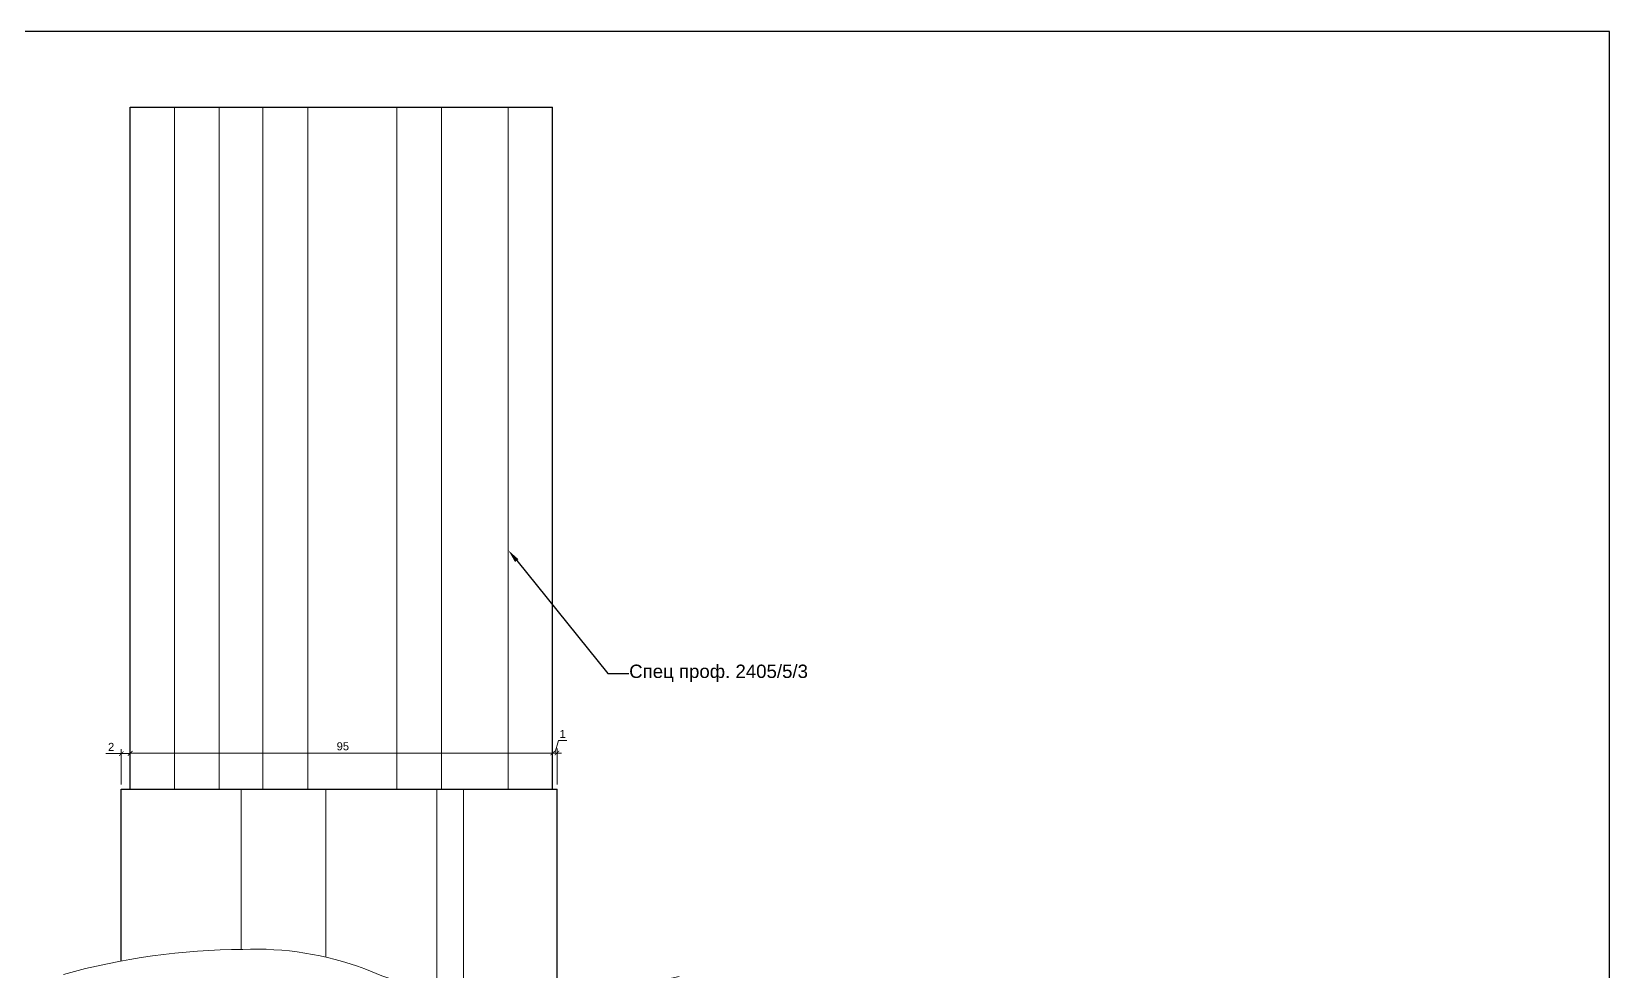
# Model space of a CAD drawing. Header units: millimetres. Extents: x 111 to 681, y -17154 to -16774.
# Drawn here: x 325.9 to 680.8, y -16985.8 to -16774.5 of the extents above; entities that cross this region are included whole.
import ezdxf
from ezdxf import colors
from ezdxf.entities.mleader import LeaderData, LeaderLine
from ezdxf.math import Vec2, Vec3

# ---------------------------------------------------------------- set-up
doc = ezdxf.new("R2010")
doc.units = ezdxf.units.MM
doc.layers.add('линия 15', color=7, linetype='Continuous', lineweight=15)
doc.layers.add('тонкие_Ном._пера__21', color=7, linetype='Continuous', lineweight=5)
doc.styles.get("Standard").update_dxf_attribs({"font": 'arial.ttf'})
doc.dimstyles.new('M_1', dxfattribs={"dimtxt": 1.8, "dimasz": 1, "dimexe": 1, "dimexo": 1, "dimgap": 0.6, "dimtad": 1, "dimdec": 0, "dimdsep": 46, "dimtxsty": 'Standard', "dimblk": 'ARCHTICK', "dimcen": -5, "dimclrd": 7, "dimclre": 7, "dimclrt": 7, "dimadec": 0, "dimazin": 0, "dimtfac": 1, "dimtdec": 0, "dimtmove": 0, "dimatfit": 3, "dimfxl": 1, "dimtolj": 1, "dimtzin": 0, "dimlwd": 5, "dimlwe": 5, "dimarcsym": 0})

# ---------------------------------------------------------------- blocks, each defined once
blk = doc.blocks.new('_ArchTick')
at = {"color": 0, "linetype": 'ByBlock', "const_width": 0.15}
blk.add_lwpolyline([(-0.5, -0.5), (0.5, 0.5)], dxfattribs=at)
blk = doc.blocks.new('*D40')
at = {"layer": 'Defpoints', "color": 0, "ltscale": 1000, "transparency": 16777216}
for p in [(348.1, -16936.8), (346.1, -16944.78), (348.1, -16944.78)]:
    blk.add_point(p, dxfattribs=at)
at = {"layer": 'линия 15', "color": 7, "lineweight": 5, "ltscale": 1000, "transparency": 16777216}
for p, q in [((346.1, -16936.8), (342.62, -16936.8)), ((346.1, -16943.78), (346.1, -16935.8)), ((348.1, -16936.8), (346.1, -16936.8)), ((348.1, -16943.78), (348.1, -16935.8))]:
    blk.add_line(p, q, dxfattribs=at)
at = {"layer": 'линия 15', "color": 7, "lineweight": 5, "ltscale": 1000, "transparency": 16777216, "rotation": 180}
blk.add_blockref('_ArchTick', (346.1, -16936.8), dxfattribs=at)
at = {"layer": 'линия 15', "color": 7, "lineweight": 5, "ltscale": 1000, "transparency": 16777216}
blk.add_blockref('_ArchTick', (348.1, -16936.8), dxfattribs=at)
at = {"layer": 'линия 15', "color": 7, "ltscale": 1000, "transparency": 16777216, "insert": (343.82, -16935.29), "char_height": 1.8, "attachment_point": 5}
blk.add_mtext('\\A1;2', dxfattribs=at)
blk = doc.blocks.new('*D39')
at = {"layer": 'Defpoints', "color": 0, "ltscale": 1000, "transparency": 16777216}
for p in [(444.1, -16936.69), (443.1, -16944.78), (444.1, -16944.78)]:
    blk.add_point(p, dxfattribs=at)
at = {"layer": 'линия 15', "color": 7, "lineweight": 5, "ltscale": 1000, "transparency": 16777216}
for p, q in [((443.6, -16936.69), (444.44, -16933.89)), ((444.44, -16933.89), (446.3, -16933.89)), ((443.1, -16936.69), (442.1, -16936.69)), ((443.1, -16943.78), (443.1, -16935.69)), ((443.1, -16936.69), (444.1, -16936.69)), ((443.1, -16936.69), (444.1, -16936.69)), ((444.1, -16943.78), (444.1, -16935.69)), ((444.1, -16936.69), (445.1, -16936.69))]:
    blk.add_line(p, q, dxfattribs=at)
blk.add_blockref('_ArchTick', (443.1, -16936.69), dxfattribs=at)
at = {"layer": 'линия 15', "color": 7, "lineweight": 5, "ltscale": 1000, "transparency": 16777216, "rotation": 180}
blk.add_blockref('_ArchTick', (444.1, -16936.69), dxfattribs=at)
at = {"layer": 'линия 15', "color": 7, "ltscale": 1000, "transparency": 16777216, "insert": (445.37, -16932.38), "char_height": 1.8, "attachment_point": 5}
blk.add_mtext('\\A1;1', dxfattribs=at)
blk = doc.blocks.new('*D38')
at = {"layer": 'Defpoints', "color": 0, "ltscale": 1000, "transparency": 16777216}
for p in [(443.1, -16936.69), (348.1, -16944.78), (443.1, -16944.78)]:
    blk.add_point(p, dxfattribs=at)
at = {"layer": 'линия 15', "color": 7, "lineweight": 5, "ltscale": 1000, "transparency": 16777216}
for p, q in [((348.1, -16943.78), (348.1, -16935.69)), ((348.1, -16936.69), (443.1, -16936.69)), ((443.1, -16943.78), (443.1, -16935.69))]:
    blk.add_line(p, q, dxfattribs=at)
at = {"layer": 'линия 15', "color": 7, "lineweight": 5, "ltscale": 1000, "transparency": 16777216, "rotation": 180}
blk.add_blockref('_ArchTick', (348.1, -16936.69), dxfattribs=at)
at = {"layer": 'линия 15', "color": 7, "lineweight": 5, "ltscale": 1000, "transparency": 16777216}
blk.add_blockref('_ArchTick', (443.1, -16936.69), dxfattribs=at)
at = {"layer": 'линия 15', "color": 7, "ltscale": 1000, "transparency": 16777216, "insert": (395.93, -16935.17), "char_height": 1.8, "attachment_point": 5}
blk.add_mtext('\\A1;95', dxfattribs=at)

msp = doc.modelspace()

# ---------------------------------------------------------------- linework, layer by layer
at = {"color": 7, "lineweight": 30}
for p, q in [((348.1, -16791.49), (443.1, -16791.49)), ((348.1, -16944.78), (348.1, -16791.49)), ((443.1, -16944.78), (443.1, -16791.49)), ((346.1, -16983.43), (346.1, -16944.78)), ((346.1, -16944.78), (444.1, -16944.78)), ((444.1, -16991.83), (444.1, -16944.78))]:
    msp.add_line(p, q, dxfattribs=at)
at = {"color": 6, "ltscale": 1000}
msp.add_lwpolyline([(110.79, -17154.5), (680.79, -17154.5), (680.79, -16774.5), (110.79, -16774.5)], close=True, dxfattribs=at)
at = {"layer": 'линия 15', "color": 7, "lineweight": 15, "ltscale": 1000}
for points in [[(358.1, -16944.78), (358.1, -16791.49)], [(368.09, -16944.78), (368.09, -16791.49)], [(377.92, -16944.78), (377.92, -16791.49)], [(388.09, -16944.78), (388.09, -16791.49)], [(408.09, -16944.78), (408.09, -16791.49)], [(418.09, -16944.78), (418.09, -16791.49)], [(433.09, -16944.78), (433.09, -16791.49)], [(373.1, -16980.81), (373.1, -16944.78)], [(392.1, -16982.55), (392.1, -16944.78)], [(417.1, -16990.51), (417.1, -16944.78)], [(423.1, -16991.69), (423.1, -16944.78)]]:
    msp.add_lwpolyline(points, dxfattribs=at)
at = {"layer": 'тонкие_Ном._пера__21', "linetype": 'Continuous', "lineweight": 15, "flags": 128}
msp.add_lwpolyline([(333.1, -16986.42, -0.06536), (373.44, -16980.8, -0.097763), (400.87, -16985.15, 0.058883), (422.08, -16991.53, 0.071812), (443.23, -16991.96, 0.014802), (471.6, -16986.89)], format="xyb", dxfattribs=at)

# ---------------------------------------------------------------- dimensions: what is measured, and where the dimension line sits
at = {"layer": 'линия 15', "color": 7, "ltscale": 1000}
for base, p1, p2, picture, middle in [((348.1, -16936.8), (346.1, -16944.78), (348.1, -16944.78), '*D40', (343.82, -16936.8)), ((443.1, -16936.69), (348.1, -16944.78), (443.1, -16944.78), '*D38', (395.93, -16936.69))]:
    dim = msp.add_linear_dim(base=base, p1=p1, p2=p2, dimstyle='M_1', dxfattribs=at)
    dim.commit()
    dim.dimension.update_dxf_attribs({"geometry": picture, "text_midpoint": middle, "dimtype": 128})
dim = msp.add_linear_dim(base=(444.1, -16936.69), p1=(443.1, -16944.78), p2=(444.1, -16944.78), dimstyle='M_1', dxfattribs=at)
dim.commit()
dim.dimension.update_dxf_attribs({"geometry": '*D39', "text_midpoint": (445.04, -16932.38)})

# ---------------------------------------------------------------- leaders
at = {"color": 7, "ltscale": 1000}
ml = msp.add_multileader_mtext('Standard', dxfattribs=at)
ml.set_content('{\\C256;\\c0;Спец проф. 2405/5/3}', color=7)
ml.set_leader_properties()
ml.build(insert=Vec2(0, 0))
ml.multileader.update_dxf_attribs({"text_right_attachment_type": 6, "dogleg_length": 0.36, "arrow_head_size": 3})
ctx = ml.context
ctx.base_point, ctx.char_height, ctx.arrow_head_size, ctx.landing_gap_size, ctx.plane_origin = Vec3(460.24, -16918.77), 3, 3, 0.09, Vec3(379.22, -16938.95)
ctx.right_attachment = 6
notes = []
notes.append((ctx, [(1, (1, 1, 0), (455.56, -16918.77), (1, 0), 4.68, [(0, [(433.15, -16891.09)], 0, [])])]))
ctx.mtext.insert, ctx.mtext.flow_direction = Vec3(460.33, -16916.8), 5
for ctx, leaders in notes:
    for number, flags, end, landing, length, lines in leaders:
        leader = LeaderData()
        leader.index, (leader.has_last_leader_line, leader.has_dogleg_vector, leader.attachment_direction) = number, flags
        leader.last_leader_point, leader.dogleg_vector, leader.dogleg_length = Vec3(end), Vec3(landing), length
        for number, points, colour, breaks in lines:
            line = LeaderLine()
            line.index, line.vertices, line.color, line.breaks = number, Vec3.list(points), colors.encode_raw_color(colour), breaks
            leader.lines.append(line)
        ctx.leaders.append(leader)

doc.saveas('drawing.dxf')
